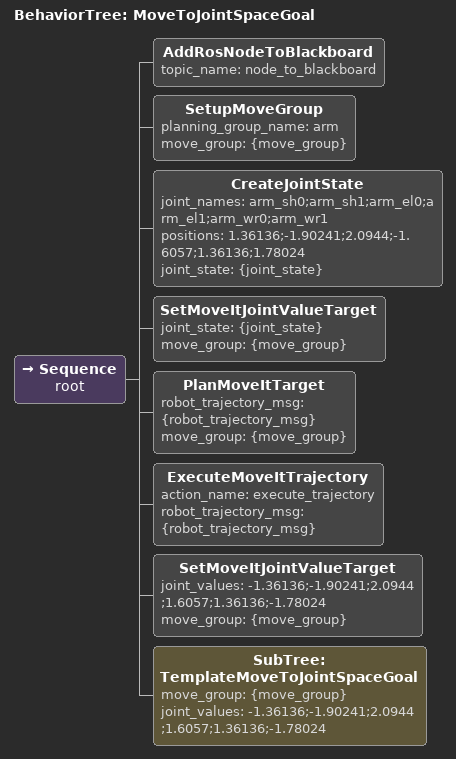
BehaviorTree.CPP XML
<root BTCPP_format="4" >
     <BehaviorTree ID="MoveToJointSpaceGoal">
        <Sequence name="root">
            <AddRosNodeToBlackboard topic_name="node_to_blackboard"/>
            <SetupMoveGroup                 planning_group_name="arm" move_group="{move_group}"/>
            <CreateJointState               joint_names="arm_sh0;arm_sh1;arm_el0;arm_el1;arm_wr0;arm_wr1"
                                            positions="1.36136;-1.90241;2.0944;-1.6057;1.36136;1.78024"
                                            joint_state="{joint_state}"/>
            <SetMoveItJointValueTarget      joint_state="{joint_state}" move_group="{move_group}"/>
            <PlanMoveItTarget               robot_trajectory_msg="{robot_trajectory_msg}" move_group="{move_group}" />
            <ExecuteMoveItTrajectory        action_name="execute_trajectory" robot_trajectory_msg="{robot_trajectory_msg}"/>
            <SetMoveItJointValueTarget      joint_values="-1.36136;-1.90241;2.0944;1.6057;1.36136;-1.78024" move_group="{move_group}"/>
            <SubTree    ID="TemplateMoveToJointSpaceGoal"
                        move_group="{move_group}"
                        joint_values="-1.36136;-1.90241;2.0944;1.6057;1.36136;-1.78024"
            />
        </Sequence>
     </BehaviorTree>
 </root>
